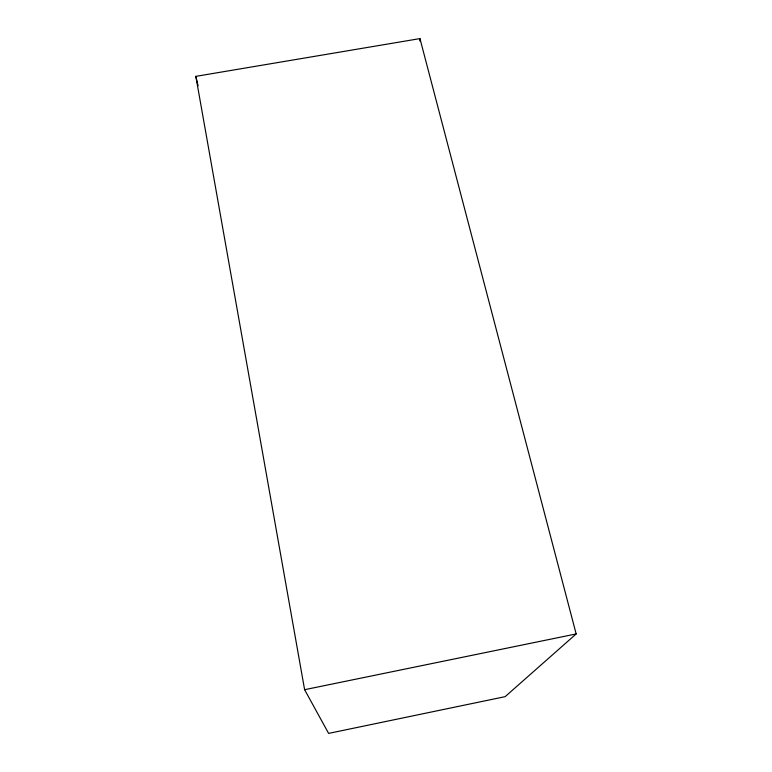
<?xml version="1.0" encoding="UTF-8"?>
<svg xmlns="http://www.w3.org/2000/svg" width="772" height="772" viewBox="0 0 772 772"><rect width="100%" height="100%" fill="white"/><g stroke="black" fill="none" stroke-linecap="round" stroke-linejoin="round"><path stroke-width="1.16" d="M419.814 41.003L419.958 38.6L195.837 76.36L304.612 689.695L328.611 733.4L505.149 696.653L576.163 633.937L419.958 38.6M304.612 689.695L576.163 633.937M195.837 76.36L198.086 85.731"/></g></svg>
